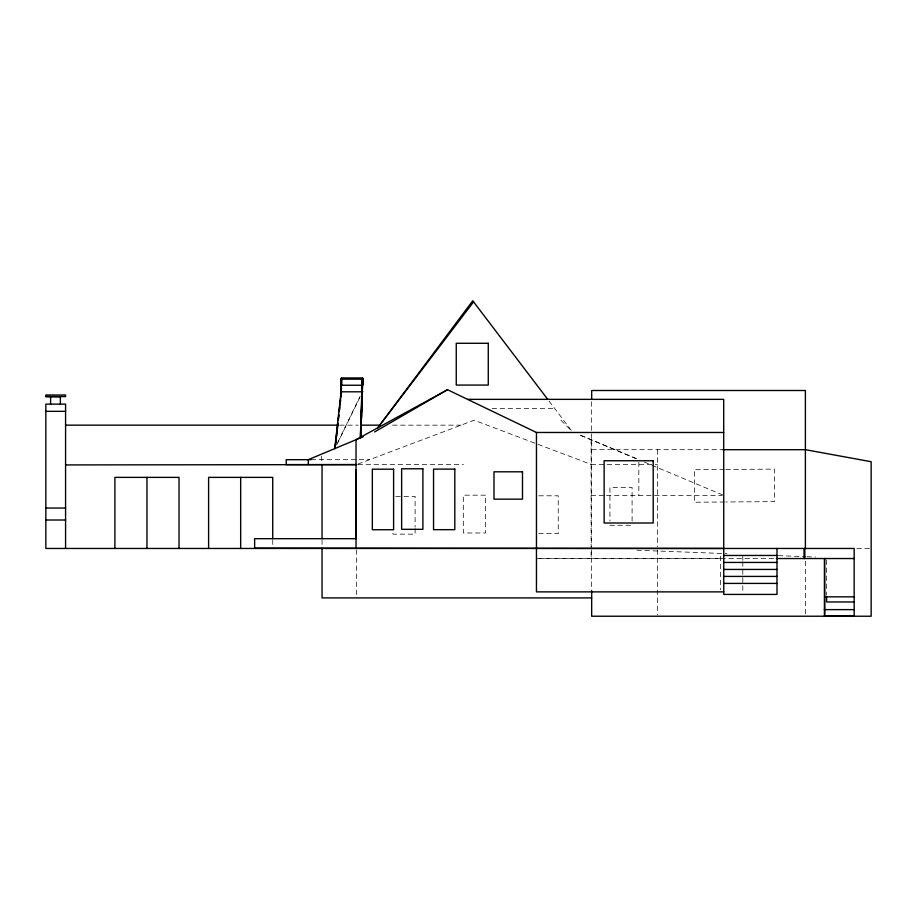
<?xml version="1.0" encoding="UTF-8"?>
<svg xmlns="http://www.w3.org/2000/svg" width="917" height="917" viewBox="0 0 917 917"><rect width="100%" height="100%" fill="white"/><g stroke="black" fill="none" stroke-linecap="round" stroke-linejoin="round"><path stroke-width="0.69" stroke-dasharray="4.58 3.44" d="M337.846 442.223L360.163 396.201M336.837 444.722L360.175 396.706M357.905 464.105L474.123 420.227L591.671 464.61M724.419 469.481L694.398 469.71L694.387 502.229L724.407 502M725.851 469.47L774.464 469.103L774.452 501.622L725.84 501.989M539.322 558.522L722.264 558.315M492.062 408.397L554.602 408.397M339.703 425.156L358.26 425.156M392.522 425.156L461.056 425.156M591.671 449.685L722.745 449.685M311.104 459.681L369.631 459.681M357.997 464.61L463.406 464.61M591.121 464.61L657.432 464.61M591.121 495.398L605.22 495.398M606.424 495.398L722.287 495.398M538.818 495.799L558.224 495.799L558.224 533.614L538.818 533.614M395.708 496.338L402.632 496.338M404.019 496.338L415.103 496.338L415.103 527.149M609.92 525.292L632.088 525.292M856.856 548.458L869.717 548.458M536.456 558.533L775.129 558.533M636.868 550.211L726.929 553.662M778.395 555.633L805.55 556.665M806.983 556.722L815.557 557.055M644.066 461.962L650.589 464.701M651.895 465.251L722.39 494.848M560.975 420.227L571.532 430.944M549.077 401.13L571.646 430.807M321.569 456.139L321.982 463.67M826.618 559.932L826.618 594.961M805.39 561.17L805.39 614.814M742.804 556.149L742.804 560.344M742.804 561.743L742.804 592.554M720.636 556.149L720.636 589.757M657.432 449.685L657.432 547.036M657.432 549.868L657.432 614.814M638.84 462.145L638.84 495.398M632.088 521.085L632.088 487.477L609.92 487.477L609.92 521.085M591.671 401.772L591.671 547.036M591.671 549.868L591.671 590.846M591.121 439.713L591.121 558.533M415.103 528.547L415.103 534.153L392.935 534.153L392.935 531.344M356.575 549.868L356.575 596.497M322.05 539.93L322.05 547.048M272.727 539.93L272.727 547.036M485.483 495.169L463.314 495.169L463.314 532.983L485.483 532.983L485.483 495.169M636.249 458.592L578.994 434.647L636.249 458.683"/><path stroke-width="1.38" d="M341.101 378.698L341.101 385.243L362.272 385.243L362.272 378.698L341.101 378.698L341.101 391.8L334.739 448.619M341.353 385.232L341.399 378.515M341.548 384.98L341.548 378.354L341.067 395.869M356.025 538.6L356.025 469.825M362.582 385.094L362.582 378.515L362.593 384.601M362.719 384.98L362.719 378.354L360.69 437.764L362.616 377.942L341.422 377.942L341.353 391.685M362.272 391.8L362.272 378.698L360.381 437.89L362.341 385.094M360.839 432.194L361.458 415.023M361.745 407.056L362.272 392.258M360.885 436.309L362.719 378.354M335.003 448.505L337.926 422.909M338.178 420.101L338.889 414.392M339.13 411.573L341.422 391.662M335.507 445.593L336.138 439.908M336.459 437.065L336.929 432.801M337.41 428.548L337.892 424.284M338.362 420.02L338.843 415.756M339.313 411.504L339.794 407.24M340.115 404.397L340.585 400.133M362.02 392.361L362.593 391.674M362.318 392.235L362.731 391.616M377.208 428.503L472.748 300.776L547.713 399.331M377.747 427.838L473.573 301.853M374.64 431.918L447.519 389.714L536.456 432.48L723.696 432.48M447.519 389.714L356.025 439.713L356.025 548.102M363.476 436.595L308.295 459.681L308.295 464.61M356.575 464.61L65.577 464.919M341.101 378.778L362.272 378.778L362.295 384.727M341.101 391.8L362.284 391.8M45.85 396.58L65.577 396.58L65.577 395.009L45.85 395.009L45.85 396.58L60.373 396.717L60.373 404.122M467.567 399.353L723.696 399.353L723.765 594.422L776.997 594.422L776.997 548.469M45.85 411.332L65.577 411.332M65.577 425.156L338.27 425.156M361.115 425.156L379.672 425.156M722.745 449.685L805.39 449.685L871.15 461.709L871.15 616.224L591.671 616.224L591.671 590.812M311.104 459.681L286.23 459.681L286.23 464.61L356.025 464.61M45.85 508.029L65.577 508.029M45.85 520.008L65.577 520.008M356.025 538.68L254.639 538.68L254.639 548.102L723.696 548.458M723.765 555.461L776.997 555.461M776.435 558.533L854.163 558.533M723.765 562.442L776.997 562.442M723.765 569.434L776.997 569.434M723.765 576.415L776.997 576.415M723.765 583.407L776.997 583.407M723.696 591.878L536.456 591.878L536.456 432.48M824.692 596.829L854.163 596.829M591.671 597.907L322.05 597.907L322.05 548.458M854.163 601.965L826.618 601.965L826.618 596.359M824.36 609.622L854.163 609.622M824.692 558.533L824.773 615.834M824.417 558.533L824.417 615.834L854.163 615.834L854.163 548.458L45.85 548.458L45.85 404.122L65.577 404.122L65.577 548.458M805.39 548.458L805.39 390.504L591.671 390.504L591.671 398.964M804.839 548.458L804.839 558.533M804.026 548.458L804.026 558.533M362.043 385.243L362.043 391.8M322.05 464.919L322.05 538.543M272.727 538.508L272.727 477.379L208.606 477.379L208.606 548.458M240.667 477.379L240.667 548.458M179.021 548.458L179.021 477.379L114.9 477.379L114.9 548.458M146.961 477.379L146.961 548.458M50.584 396.717L50.584 404.122M488.28 343.279L456.253 343.279L456.253 385.071L488.28 385.071L488.28 343.279M653.202 460.747L604.131 460.747L604.131 523.011L653.202 523.011L653.202 460.747M422.897 468.782L401.635 468.782L401.635 529.327L422.897 529.327L422.897 468.782M393.599 469.195L372.336 469.195L372.336 529.739L393.599 529.739L393.599 469.195M454.821 469.114L433.546 469.114L433.546 529.671L454.821 529.671L454.821 469.114M522.495 471.808L493.988 471.808L493.988 499.157L522.495 499.157L522.495 471.808"/></g></svg>
